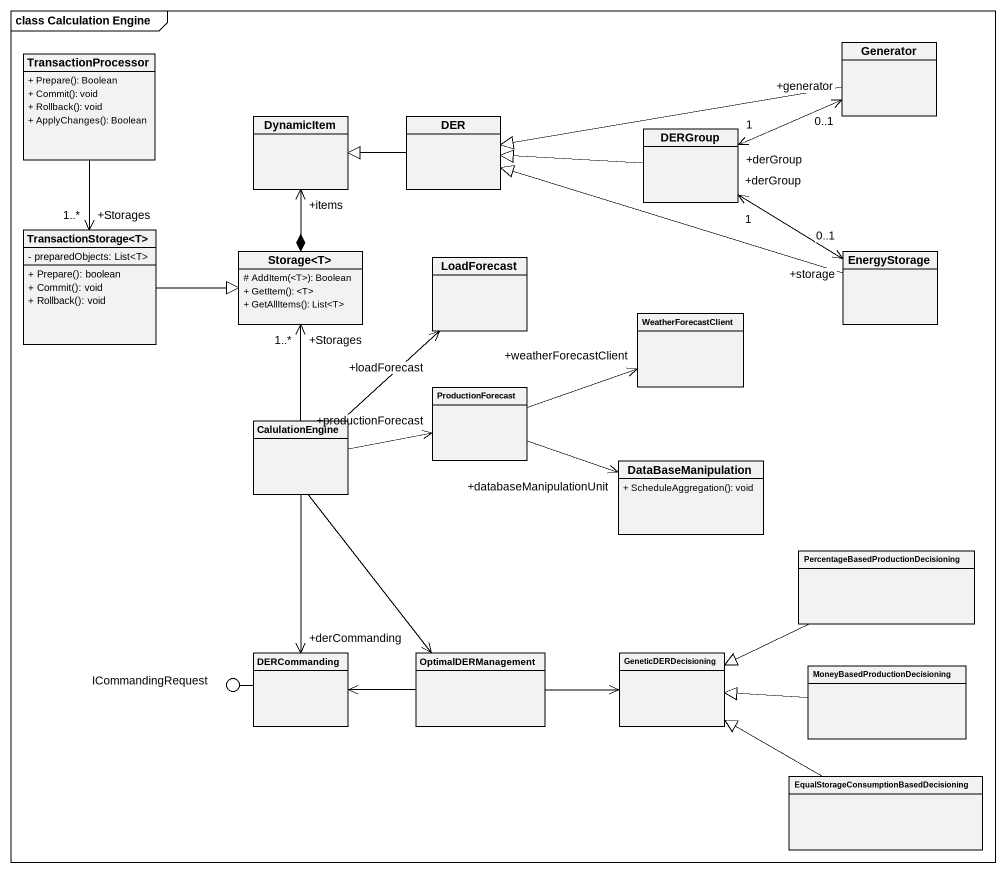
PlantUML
@startuml
mainframe class Calculation Engine
allowmixing
hide circle
hide empty members
skinparam classAttributeIconSize 0
class TransactionProcessor {
  + Prepare(): Boolean
  + Commit(): void
  + Rollback(): void
  + ApplyChanges(): Boolean
}
class Generator
class DynamicItem
class DER
class DERGroup
class "TransactionStorage<T>" as TransactionStorage_T {
  - preparedObjects: List<T>
  + Prepare(): boolean
  + Commit(): void
  + Rollback(): void
}
class "Storage<T>" as Storage_T {
  # AddItem(<T>): Boolean
  + GetItem(): <T>
  + GetAllItems(): List<T>
}
class EnergyStorage
class LoadForecast
class WeatherForecastClient
class ProductionForecast
class CalulationEngine
class DataBaseManipulation {
  + ScheduleAggregation(): void
}
class "PercentageBasedProductionDecisioning" as PercentageBasedProductionDec
() ICommandingRequest
class DERCommanding
class OptimalDERManagement
class GeneticDERDecisioning
class "MoneyBasedProductionDecisioning" as MoneyBasedProductionDecision
class "EqualStorageConsumptionBasedDecisioning" as EqualStorageConsumptionBased
DERCommanding -left- ICommandingRequest
TransactionProcessor --> "+Storages\n1..*" TransactionStorage_T
Generator -left-|> DER
DynamicItem "+items" <--* Storage_T
DER -left-|> DynamicItem
DERGroup "+derGroup\n1" <-right-> "+generator\n0..1" Generator
DERGroup -left-|> DER
DERGroup "+derGroup\n1" <--> "+storage\n0..1" EnergyStorage
TransactionStorage_T -right-|> Storage_T
EnergyStorage -left-|> DER
ProductionForecast -right-> "+weatherForecastClient" WeatherForecastClient
ProductionForecast -right-> "+databaseManipulationUnit" DataBaseManipulation
CalulationEngine -up-> "+Storages\n1..*" Storage_T
CalulationEngine -up-> "+loadForecast" LoadForecast
CalulationEngine -right-> "+productionForecast" ProductionForecast
CalulationEngine --> "+derCommanding" DERCommanding
CalulationEngine --> OptimalDERManagement
PercentageBasedProductionDec -left-|> GeneticDERDecisioning
OptimalDERManagement -left-> DERCommanding
OptimalDERManagement -right-> GeneticDERDecisioning
MoneyBasedProductionDecision -left-|> GeneticDERDecisioning
EqualStorageConsumptionBased -left-|> GeneticDERDecisioning
@enduml
